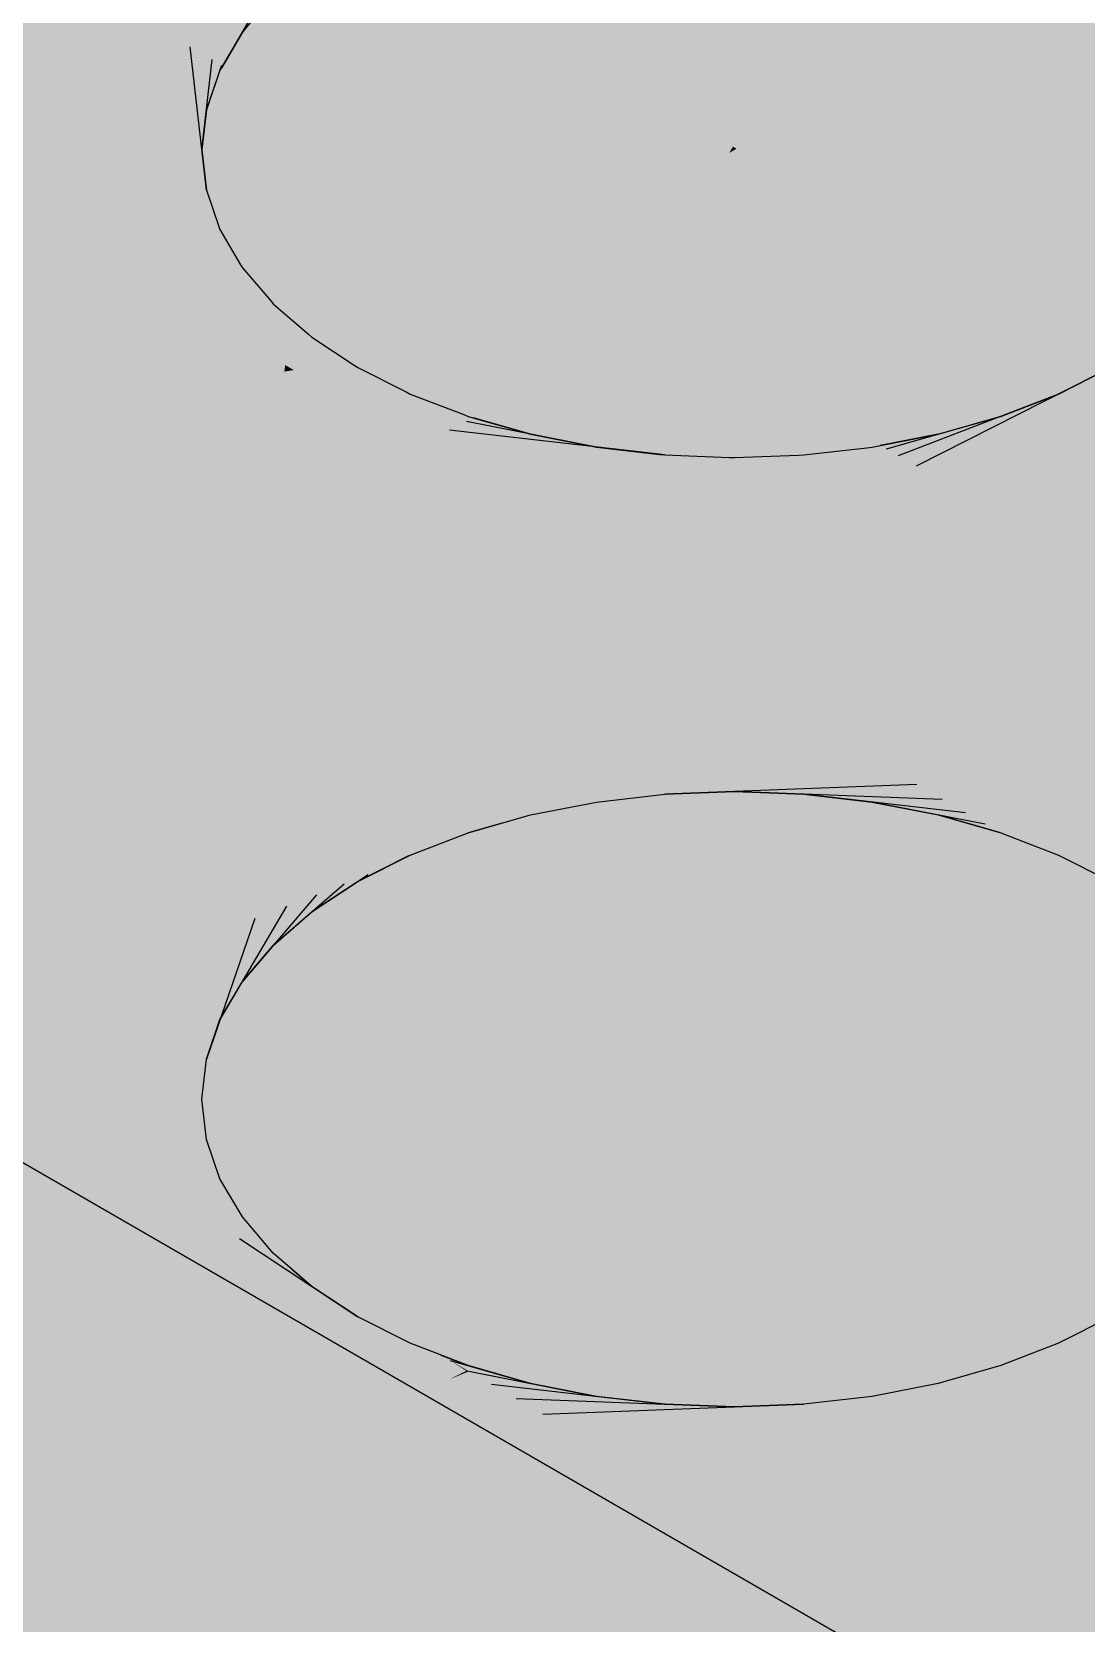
# Model space of a CAD drawing. Extents: x 0 to 297, y 0 to 210.
# Drawn here: x 202.97 to 208.42, y 143 to 151.21 of the extents above; entities that cross this region are included whole.
import ezdxf

# ---------------------------------------------------------------- set-up
doc = ezdxf.new("R2010")
doc.units = 0
doc.layers.add('SOMBRA', color=8, linetype='CONTINUOUS')
doc.layers.add('VISIBLE', color=7, linetype='CONTINUOUS')

msp = doc.modelspace()

# ---------------------------------------------------------------- linework, layer by layer
at = {"layer": 'SOMBRA', "color": 252}
for points in [[(206.2692, 152.1762), (206.6005, 147.2898), (206.6005, 152.1887)], [(206.9595, 147.2762), (206.6005, 152.1887), (206.6005, 147.2898)], [(206.9595, 147.2762), (206.6281, 152.1877), (206.6005, 152.1887)], [(206.6281, 152.1877), (206.9595, 147.2762), (206.9595, 152.1752)], [(203.2576, 150.9245), (201.5863, 152.1351), (201.831, 152.1233)], [(203.2576, 150.9245), (202.0545, 150.7762), (201.5863, 152.1351)], [(203.2576, 150.9245), (201.831, 152.1233), (203.212, 151.326)], [(205.5743, 152.073), (205.8888, 147.2357), (205.8888, 152.1346)], [(206.2416, 147.2762), (205.9159, 152.1378), (205.8888, 152.1346)], [(206.2416, 147.2762), (205.8888, 152.1346), (205.8888, 147.2357)], [(205.9159, 152.1378), (206.2416, 147.2762), (206.2416, 152.1752)], [(206.6005, 147.2898), (206.2692, 152.1762), (206.2416, 152.1752)], [(206.6005, 147.2898), (206.2416, 152.1752), (206.2416, 147.2762)], [(207.3123, 147.2357), (206.9595, 152.1752), (206.9595, 147.2762)], [(207.3123, 147.2357), (206.9866, 152.172), (206.9595, 152.1752)], [(206.9866, 152.172), (207.3123, 147.2357), (207.3123, 152.1346)], [(207.6529, 147.1689), (207.3123, 152.1346), (207.3123, 147.2357)], [(207.6529, 147.1689), (207.3385, 152.1295), (207.3123, 152.1346)], [(207.3385, 152.1295), (207.6529, 147.1689), (207.6529, 152.0679)], [(204.4704, 151.1621), (203.1286, 152.0608), (204.1816, 152.0102)], [(204.4704, 151.1621), (203.212, 151.326), (203.1286, 152.0608)], [(205.2503, 151.9831), (205.5481, 147.1689), (205.5481, 152.0679)], [(205.8888, 147.2357), (205.5743, 152.073), (205.5481, 152.0679)], [(205.8888, 147.2357), (205.5481, 152.0679), (205.5481, 147.1689)], [(207.9755, 147.077), (207.6529, 152.0679), (207.6529, 147.1689)], [(207.9755, 147.077), (207.6777, 152.0608), (207.6529, 152.0679)], [(207.6777, 152.0608), (207.9755, 147.077), (207.9755, 151.976)], [(204.4704, 151.1621), (204.1816, 152.0102), (204.5429, 151.8016)], [(204.9494, 151.8695), (205.2255, 147.077), (205.2255, 151.976)], [(205.5481, 147.1689), (205.2503, 151.9831), (205.2255, 151.976)], [(205.5481, 147.1689), (205.2255, 151.976), (205.2255, 147.077)], [(208.2746, 146.9617), (207.9755, 151.976), (207.9755, 147.077)], [(208.2746, 146.9617), (207.9985, 151.9671), (207.9755, 151.976)], [(207.9985, 151.9671), (208.2746, 146.9617), (208.2746, 151.8606)], [(204.6768, 151.7342), (204.9264, 146.9617), (204.9264, 151.8606)], [(205.2255, 147.077), (204.9494, 151.8695), (204.9264, 151.8606)], [(205.2255, 147.077), (204.9264, 151.8606), (204.9264, 146.9617)], [(208.545, 146.8247), (208.2746, 151.8606), (208.2746, 146.9617)], [(208.545, 146.8247), (208.2954, 151.8501), (208.2746, 151.8606)], [(204.4704, 151.1621), (204.5429, 151.8016), (205.3514, 151.3348)], [(208.2954, 151.8501), (208.545, 146.8247), (208.545, 151.7237)], [(204.437, 151.5796), (204.656, 146.8247), (204.656, 151.7237)], [(204.9264, 146.9617), (204.6768, 151.7342), (204.656, 151.7237)], [(204.9264, 146.9617), (204.656, 151.7237), (204.656, 146.8247)], [(207.0611, 151.4142), (208.3511, 151.6117), (207.5351, 151.1406)], [(207.9712, 150.8888), (207.5351, 151.1406), (208.3511, 151.6117)], [(207.9712, 150.8888), (208.3511, 151.6117), (208.5102, 151.5198)], [(204.2343, 151.4082), (204.4188, 146.6686), (204.4188, 151.5676)], [(204.656, 146.8247), (204.437, 151.5796), (204.4188, 151.5676)], [(204.656, 146.8247), (204.4188, 151.5676), (204.4188, 146.6686)], [(206.5929, 150.618), (205.7716, 151.4172), (206.7305, 151.6051)], [(206.5929, 150.618), (206.7305, 151.6051), (207.0611, 151.4142)], [(208.7695, 150.4279), (207.9712, 150.8888), (208.5102, 151.5198)], [(204.0721, 151.2229), (204.2189, 146.4959), (204.2189, 151.3949)], [(204.4188, 146.6686), (204.2343, 151.4082), (204.2189, 151.3949)], [(204.4188, 146.6686), (204.2189, 151.3949), (204.2189, 146.4959)], [(205.6783, 151.1461), (205.3514, 151.3348), (205.7716, 151.4172)], [(206.5929, 150.618), (205.6783, 151.1461), (205.7716, 151.4172)], [(206.5929, 150.618), (207.0611, 151.4142), (207.5351, 151.1406)], [(204.4704, 151.1621), (203.7428, 151.0195), (203.212, 151.326)], [(203.2576, 150.9245), (203.212, 151.326), (203.7428, 151.0195)], [(205.3208, 150.1085), (204.4704, 151.1621), (205.3514, 151.3348)], [(205.3208, 150.1085), (205.3514, 151.3348), (205.6783, 151.1461)], [(203.9531, 151.0271), (204.0598, 146.3096), (204.0598, 151.2086)], [(204.2189, 146.4959), (204.0721, 151.2229), (204.0598, 151.2086)], [(204.2189, 146.4959), (204.0598, 151.2086), (204.0598, 146.3096)], [(204.4104, 150.6341), (203.7428, 151.0195), (204.4704, 151.1621)], [(205.3208, 150.1085), (204.4104, 150.6341), (204.4704, 151.1621)], [(205.3208, 150.1085), (205.6783, 151.1461), (206.5929, 150.618)], [(206.5929, 150.618), (207.5351, 151.1406), (206.6114, 150.6073)], [(207.3611, 150.1745), (206.6114, 150.6073), (207.5351, 151.1406)], [(207.3611, 150.1745), (207.5351, 151.1406), (207.9712, 150.8888)], [(204.2806, 149.4909), (203.2576, 150.9245), (203.7428, 151.0195)], [(204.2806, 149.4909), (203.7428, 151.0195), (204.4104, 150.6341)], [(203.8794, 150.8239), (203.9442, 146.113), (203.9442, 151.012)], [(204.0598, 146.3096), (203.9531, 151.0271), (203.9442, 151.012)], [(204.0598, 146.3096), (203.9442, 151.012), (203.9442, 146.113)], [(203.2576, 150.9245), (202.1677, 150.7108), (202.0545, 150.7762)], [(203.36, 150.0224), (202.1677, 150.7108), (203.2576, 150.9245)], [(204.2806, 149.4909), (203.36, 150.0224), (203.2576, 150.9245)], [(208.6298, 150.3071), (207.3611, 150.1745), (207.9712, 150.8888)], [(208.6298, 150.3071), (207.9712, 150.8888), (208.7695, 150.4279)], [(203.8523, 150.617), (203.874, 145.9093), (203.874, 150.8083)], [(203.9442, 146.113), (203.8794, 150.8239), (203.874, 150.8083)], [(203.9442, 146.113), (203.874, 150.8083), (203.874, 145.9093)], [(203.3943, 149.7201), (202.0827, 150.6942), (202.1677, 150.7108)], [(203.3943, 149.7201), (202.1677, 150.7108), (203.36, 150.0224)], [(203.3943, 149.7201), (202.176, 150.4235), (202.0827, 150.6942)], [(205.2148, 149.801), (204.2806, 149.4909), (204.4104, 150.6341)], [(205.2148, 149.801), (204.4104, 150.6341), (205.3208, 150.1085)], [(203.874, 145.9093), (203.8523, 150.617), (203.8505, 150.601)], [(203.874, 145.9093), (203.8505, 150.601), (203.8505, 145.702)], [(203.8722, 150.4097), (203.8505, 145.702), (203.8505, 150.601)], [(205.3208, 150.1085), (206.5929, 150.618), (206.574, 150.5857)], [(205.3208, 150.1085), (206.574, 150.5857), (205.5341, 149.9853)], [(206.0469, 149.6893), (205.5341, 149.9853), (206.574, 150.5857)], [(207.103, 149.8725), (206.0469, 149.6893), (206.574, 150.5857)], [(206.5929, 150.618), (206.6114, 150.6073), (206.574, 150.5857)], [(207.103, 149.8725), (206.574, 150.5857), (206.6114, 150.6073)], [(207.103, 149.8725), (206.6114, 150.6073), (207.3611, 150.1745)], [(202.176, 150.4235), (203.3943, 149.7201), (203.4394, 149.3229)], [(202.176, 150.4235), (203.4394, 149.3229), (202.6014, 149.1885)], [(203.8505, 145.702), (203.8722, 150.4097), (203.874, 150.3938)], [(203.8505, 145.702), (203.874, 150.3938), (203.874, 145.4948)], [(203.9388, 150.2058), (203.874, 145.4948), (203.874, 150.3938)], [(208.6298, 150.3071), (207.6262, 150.0214), (207.3611, 150.1745)], [(208.0296, 149.7886), (207.6262, 150.0214), (208.6298, 150.3071)], [(208.6307, 149.4415), (208.0296, 149.7886), (208.6298, 150.3071)], [(203.874, 145.4948), (203.9388, 150.2058), (203.9442, 150.1901)], [(203.874, 145.4948), (203.9442, 150.1901), (203.9442, 145.2911)], [(204.0509, 150.0086), (203.9442, 145.2911), (203.9442, 150.1901)], [(207.103, 149.8725), (207.3611, 150.1745), (207.6262, 150.0214)], [(205.2148, 149.801), (205.3208, 150.1085), (205.5341, 149.9853)], [(203.3943, 149.7201), (203.36, 150.0224), (204.2806, 149.4909)], [(203.9442, 145.2911), (204.0509, 150.0086), (204.0598, 149.9934)], [(203.9442, 145.2911), (204.0598, 149.9934), (204.0598, 145.0944)], [(204.2067, 149.8215), (204.0598, 145.0944), (204.0598, 149.9934)], [(205.9639, 149.5481), (205.2148, 149.801), (205.5341, 149.9853)], [(205.9639, 149.5481), (205.5341, 149.9853), (206.0469, 149.6893)], [(207.1665, 149.0428), (207.103, 149.8725), (207.6262, 150.0214)], [(207.1665, 149.0428), (207.6262, 150.0214), (208.0296, 149.7886)], [(204.0598, 145.0944), (204.2067, 149.8215), (204.2189, 149.8072)], [(204.0598, 145.0944), (204.2189, 149.8072), (204.2189, 144.9082)], [(207.103, 149.8725), (206.1832, 149.6106), (206.0469, 149.6893)], [(206.6494, 149.3414), (206.1832, 149.6106), (207.103, 149.8725)], [(207.1665, 149.0428), (206.6494, 149.3414), (207.103, 149.8725)], [(205.2148, 149.801), (204.4792, 149.3763), (204.2806, 149.4909)], [(205.0368, 149.2842), (204.4792, 149.3763), (205.2148, 149.801)], [(205.9639, 149.5481), (205.0368, 149.2842), (205.2148, 149.801)], [(207.624, 148.7787), (207.1665, 149.0428), (208.0296, 149.7886)], [(207.624, 148.7787), (208.0296, 149.7886), (208.6307, 149.4415)], [(203.3943, 149.7201), (204.2806, 149.4909), (204.2768, 149.4572)], [(203.3943, 149.7201), (204.2768, 149.4572), (203.9425, 149.4036)], [(203.3943, 149.7201), (203.9425, 149.4036), (203.4394, 149.3229)], [(205.9639, 149.5481), (206.0469, 149.6893), (206.1832, 149.6106)], [(205.9526, 148.5256), (205.9639, 149.5481), (206.1832, 149.6106)], [(205.9526, 148.5256), (206.1832, 149.6106), (206.6494, 149.3414)], [(204.2806, 149.4909), (204.3255, 149.465), (204.2768, 149.4572)], [(205.5122, 148.7799), (205.0368, 149.2842), (205.9639, 149.5481)], [(205.9526, 148.5256), (205.5122, 148.7799), (205.9639, 149.5481)], [(204.2311, 149.0548), (203.4394, 149.3229), (203.9425, 149.4036)], [(204.2505, 149.2258), (203.9425, 149.4036), (204.2768, 149.4572)], [(204.2311, 149.0548), (203.9425, 149.4036), (204.2505, 149.2258)], [(204.4425, 149.1149), (204.2505, 149.2258), (204.2768, 149.4572)], [(204.4425, 149.1149), (204.2768, 149.4572), (204.3255, 149.465)], [(204.4425, 149.1149), (204.3255, 149.465), (204.7702, 149.2083)], [(208.0404, 148.5383), (207.624, 148.7787), (208.6307, 149.4415)], [(208.0404, 148.5383), (208.6307, 149.4415), (209.1883, 149.1196)], [(203.4937, 148.8448), (202.6014, 149.1885), (203.4394, 149.3229)], [(204.2311, 149.0548), (203.4937, 148.8448), (203.4394, 149.3229)], [(205.0368, 149.2842), (204.7702, 149.2083), (204.4792, 149.3763)], [(206.3215, 148.3126), (205.9526, 148.5256), (206.6494, 149.3414)], [(206.3215, 148.3126), (206.6494, 149.3414), (207.1665, 149.0428)], [(204.9707, 149.0925), (204.7702, 149.2083), (205.0368, 149.2842)], [(205.5122, 148.7799), (204.9707, 149.0925), (205.0368, 149.2842)], [(203.4937, 148.8448), (202.789, 148.6442), (202.6014, 149.1885)], [(204.2311, 149.0548), (204.2505, 149.2258), (204.4425, 149.1149)], [(204.8895, 148.8568), (204.4425, 149.1149), (204.7702, 149.2083)], [(204.8895, 148.8568), (204.7702, 149.2083), (204.9707, 149.0925)], [(204.3485, 147.2864), (204.2311, 149.0548), (204.4425, 149.1149)], [(204.3485, 147.2864), (204.4425, 149.1149), (204.8895, 148.8568)], [(205.3882, 148.5689), (204.8895, 148.8568), (204.9707, 149.0925)], [(205.3882, 148.5689), (204.9707, 149.0925), (205.5122, 148.7799)], [(208.4301, 148.3133), (208.0404, 148.5383), (209.1883, 149.1196)], [(204.0499, 147.4588), (203.4937, 148.8448), (204.2311, 149.0548)], [(204.3485, 147.2864), (204.0499, 147.4588), (204.2311, 149.0548)], [(206.6382, 148.1297), (206.3215, 148.3126), (207.1665, 149.0428)], [(206.6382, 148.1297), (207.1665, 149.0428), (207.624, 148.7787)], [(203.6231, 147.7053), (202.789, 148.6442), (203.4937, 148.8448)], [(204.0499, 147.4588), (203.6231, 147.7053), (203.4937, 148.8448)], [(204.5618, 147.1633), (204.3485, 147.2864), (204.8895, 148.8568)], [(204.5618, 147.1633), (204.8895, 148.8568), (205.3882, 148.5689)], [(205.791, 148.3364), (205.3882, 148.5689), (205.5122, 148.7799)], [(205.791, 148.3364), (205.5122, 148.7799), (205.9526, 148.5256)], [(206.9163, 147.9692), (206.6382, 148.1297), (207.624, 148.7787)], [(206.9163, 147.9692), (207.624, 148.7787), (208.0404, 148.5383)], [(202.9857, 148.0733), (202.2585, 148.4931), (202.789, 148.6442)], [(203.6231, 147.7053), (202.9857, 148.0733), (202.789, 148.6442)], [(203.5568, 146.4155), (202.0898, 148.4451), (202.2585, 148.4931)], [(203.5568, 146.4155), (202.2585, 148.4931), (202.9857, 148.0733)], [(204.714, 147.0754), (204.5618, 147.1633), (205.3882, 148.5689)], [(204.714, 147.0754), (205.3882, 148.5689), (205.791, 148.3364)], [(206.1255, 148.1433), (205.791, 148.3364), (205.9526, 148.5256)], [(206.1255, 148.1433), (205.9526, 148.5256), (206.3215, 148.3126)], [(207.1654, 147.8254), (206.9163, 147.9692), (208.0404, 148.5383)], [(207.1654, 147.8254), (208.0404, 148.5383), (208.4301, 148.3133)], [(203.3337, 146.3294), (201.3724, 148.2408), (202.0898, 148.4451)], [(203.5568, 146.4155), (203.3337, 146.3294), (202.0898, 148.4451)], [(204.8193, 147.0146), (204.714, 147.0754), (205.791, 148.3364)], [(204.8193, 147.0146), (205.791, 148.3364), (206.1255, 148.1433)], [(206.4096, 147.9792), (206.1255, 148.1433), (206.3215, 148.3126)], [(206.4096, 147.9792), (206.3215, 148.3126), (206.6382, 148.1297)], [(207.1839, 147.8147), (207.1654, 147.8254), (208.4301, 148.3133)], [(207.1839, 147.8147), (208.4301, 148.3133), (208.4486, 148.3026)], [(207.3928, 147.6941), (207.1839, 147.8147), (208.4486, 148.3026)], [(207.3928, 147.6941), (208.4486, 148.3026), (208.8058, 148.0964)], [(203.0865, 146.234), (200.6124, 148.0245), (201.3724, 148.2408)], [(203.3337, 146.3294), (203.0865, 146.234), (201.3724, 148.2408)], [(204.886, 146.9761), (204.8193, 147.0146), (206.1255, 148.1433)], [(204.886, 146.9761), (206.1255, 148.1433), (206.4096, 147.9792)], [(206.6556, 147.8372), (206.4096, 147.9792), (206.6382, 148.1297)], [(206.6556, 147.8372), (206.6382, 148.1297), (206.9163, 147.9692)], [(207.6044, 147.5719), (207.3928, 147.6941), (208.8058, 148.0964)], [(207.6044, 147.5719), (208.8058, 148.0964), (209.1796, 147.8806)], [(203.0865, 146.234), (202.8086, 146.1268), (200.6124, 148.0245)], [(203.7606, 146.4941), (202.9857, 148.0733), (203.6231, 147.7053)], [(203.7606, 146.4941), (203.5568, 146.4155), (202.9857, 148.0733)], [(204.9182, 146.9575), (204.886, 146.9761), (206.4096, 147.9792)], [(204.9182, 146.9575), (206.4096, 147.9792), (206.6556, 147.8372)], [(206.8721, 147.7122), (206.6556, 147.8372), (206.9163, 147.9692)], [(206.8721, 147.7122), (206.9163, 147.9692), (207.1654, 147.8254)], [(204.9264, 146.9617), (206.6556, 147.8372), (206.8721, 147.7122)], [(207.8056, 147.4558), (207.6044, 147.5719), (209.1796, 147.8806)], [(207.8056, 147.4558), (209.1796, 147.8806), (209.5653, 147.6579)], [(206.8906, 147.7015), (206.8721, 147.7122), (207.1654, 147.8254)], [(206.8906, 147.7015), (207.1654, 147.8254), (207.1839, 147.8147)], [(207.0651, 147.6008), (206.8906, 147.7015), (207.1839, 147.8147)], [(207.0651, 147.6008), (207.1839, 147.8147), (207.3928, 147.6941)], [(203.9487, 146.5666), (203.6231, 147.7053), (204.0499, 147.4588)], [(203.9487, 146.5666), (203.7606, 146.4941), (203.6231, 147.7053)], [(205.4021, 147.1273), (205.2255, 147.077), (206.8721, 147.7122)], [(205.4021, 147.1273), (206.8721, 147.7122), (206.8906, 147.7015)], [(205.4021, 147.1273), (206.8906, 147.7015), (207.0651, 147.6008)], [(207.2391, 147.5003), (207.0651, 147.6008), (207.3928, 147.6941)], [(207.2391, 147.5003), (207.3928, 147.6941), (207.6044, 147.5719)], [(205.5481, 147.1689), (207.0651, 147.6008), (207.2391, 147.5003)], [(208.0013, 147.3428), (207.8056, 147.4558), (209.5653, 147.6579)], [(208.0013, 147.3428), (209.5653, 147.6579), (209.9814, 147.4177)], [(207.3974, 147.4089), (207.2391, 147.5003), (207.6044, 147.5719)], [(207.3974, 147.4089), (207.6044, 147.5719), (207.8056, 147.4558)], [(204.1238, 146.6342), (203.9487, 146.5666), (204.0499, 147.4588)], [(204.1238, 146.6342), (204.0499, 147.4588), (204.3485, 147.2864)], [(205.8888, 147.2357), (207.2391, 147.5003), (207.3974, 147.4089)], [(207.5421, 147.3254), (207.3974, 147.4089), (207.8056, 147.4558)], [(207.5421, 147.3254), (207.8056, 147.4558), (208.0013, 147.3428)], [(206.2416, 147.2762), (207.3974, 147.4089), (207.5421, 147.3254)], [(207.6742, 147.2491), (207.5421, 147.3254), (208.0013, 147.3428)], [(207.6742, 147.2491), (208.0013, 147.3428), (208.1978, 147.2293)], [(208.1978, 147.2293), (208.0013, 147.3428), (209.9814, 147.4177)], [(208.1978, 147.2293), (209.9814, 147.4177), (210.4556, 147.1439)], [(204.2879, 146.6975), (204.1238, 146.6342), (204.3485, 147.2864)], [(204.2879, 146.6975), (204.3485, 147.2864), (204.5618, 147.1633)], [(206.6005, 147.2898), (207.5421, 147.3254), (207.6742, 147.2491)], [(206.9595, 147.2762), (207.6742, 147.2491), (207.7932, 147.1804)], [(207.3123, 147.2357), (207.7932, 147.1804), (207.8955, 147.1213)], [(207.7932, 147.1804), (207.6742, 147.2491), (208.1978, 147.2293)], [(207.7932, 147.1804), (208.1978, 147.2293), (208.404, 147.1103)], [(207.8955, 147.1213), (207.7932, 147.1804), (208.404, 147.1103)], [(210.3295, 146.8891), (208.1978, 147.2293), (210.4556, 147.1439)], [(210.3295, 146.8891), (208.404, 147.1103), (208.1978, 147.2293)], [(204.4419, 146.7569), (204.2879, 146.6975), (204.5618, 147.1633)], [(204.4419, 146.7569), (204.5618, 147.1633), (204.714, 147.0754)], [(207.6529, 147.1689), (207.8955, 147.1213), (207.9691, 147.0789)], [(207.8955, 147.1213), (208.404, 147.1103), (208.6363, 146.9762)], [(207.9691, 147.0789), (207.8955, 147.1213), (208.6363, 146.9762)], [(210.3295, 146.8891), (208.6363, 146.9762), (208.404, 147.1103)], [(204.5848, 146.812), (204.4419, 146.7569), (204.714, 147.0754)], [(204.5848, 146.812), (204.714, 147.0754), (204.8193, 147.0146)], [(204.7101, 146.8604), (204.5848, 146.812), (204.8193, 147.0146)], [(204.7101, 146.8604), (204.8193, 147.0146), (204.886, 146.9761)], [(207.9691, 147.0789), (208.6363, 146.9762), (208.9345, 146.804)], [(207.9755, 147.077), (208.9345, 146.804), (209.4404, 146.5119)], [(204.7784, 146.8867), (204.7101, 146.8604), (204.886, 146.9761)], [(204.7784, 146.8867), (204.886, 146.9761), (204.9182, 146.9575)], [(209.3737, 146.4052), (208.2746, 146.9617), (209.4404, 146.5119)], [(204.4188, 146.6686), (204.5848, 146.812), (204.7101, 146.8604)], [(204.656, 146.8247), (204.7101, 146.8604), (204.7784, 146.8867)], [(204.2189, 146.4959), (204.4419, 146.7569), (204.5848, 146.812)], [(203.9442, 146.113), (204.1238, 146.6342), (204.2879, 146.6975)], [(204.0598, 146.3096), (204.2879, 146.6975), (204.4419, 146.7569)], [(203.874, 145.9093), (203.9487, 146.5666), (204.1238, 146.6342)], [(203.8505, 145.702), (203.7606, 146.4941), (203.9487, 146.5666)], [(203.874, 145.4948), (203.5568, 146.4155), (203.7606, 146.4941)], [(203.9442, 145.2911), (203.3337, 146.3294), (203.5568, 146.4155)], [(204.0598, 145.0944), (203.0865, 146.234), (203.3337, 146.3294)], [(204.2189, 144.9082), (202.8086, 146.1268), (203.0865, 146.234)], [(204.3129, 144.827), (202.4913, 146.0044), (202.8086, 146.1268)], [(209.4289, 141.6196), (201.764, 146.0449), (201.764, 145.6052)], [(204.656, 144.5794), (202.1225, 145.8621), (202.3608, 145.9541)], [(204.0441, 144.9822), (202.3608, 145.9541), (202.4913, 146.0044)], [(204.656, 144.5794), (202.3608, 145.9541), (204.0441, 144.9822)], [(204.3129, 144.827), (204.0441, 144.9822), (202.4913, 146.0044)], [(204.9264, 144.4424), (201.6844, 145.6931), (202.1225, 145.8621)], [(201.1506, 145.4872), (201.6844, 145.6931), (205.0848, 144.3813)], [(201.764, 145.6052), (202.6246, 142.4622), (209.4289, 138.5337)], [(201.764, 145.6052), (209.4289, 138.5337), (209.4289, 141.1799)], [(209.4289, 141.6196), (201.764, 145.6052), (209.4289, 141.1799)], [(205.2163, 144.3002), (200.4799, 145.2285), (201.1506, 145.4872)], [(201.1506, 145.4872), (205.0848, 144.3813), (205.1334, 144.3533)], [(205.2163, 144.3002), (201.1506, 145.4872), (205.1334, 144.3533)], [(205.2163, 144.3002), (199.6032, 144.8903), (200.4799, 145.2285)], [(204.4188, 144.7355), (204.0441, 144.9822), (204.3129, 144.827)], [(205.1285, 144.2557), (198.7459, 144.5596), (199.6032, 144.8903)], [(205.2163, 144.3002), (205.1285, 144.2557), (199.6032, 144.8903)], [(206.5188, 143.5534), (208.8073, 144.7121), (216.039, 140.5369)], [(205.1285, 144.2557), (199.0202, 144.4012), (198.7459, 144.5596)], [(205.1285, 144.2557), (204.971, 144.176), (199.0202, 144.4012)], [(204.971, 144.176), (199.9528, 143.8628), (199.0202, 144.4012)], [(208.2746, 144.4424), (206.5188, 143.5534), (206.299, 143.6803)], [(205.2255, 144.327), (205.1334, 144.3533), (205.0848, 144.3813)], [(205.2535, 144.3191), (205.2211, 144.3026), (205.1334, 144.3533)], [(205.2163, 144.3002), (205.1334, 144.3533), (205.2211, 144.3026)], [(205.2163, 144.3002), (205.2211, 144.3026), (205.2299, 144.2976)], [(205.5481, 144.2352), (205.2211, 144.3026), (205.2535, 144.3191)], [(205.5481, 144.2352), (205.2299, 144.2976), (205.2211, 144.3026)], [(207.9755, 144.327), (206.299, 143.6803), (206.1025, 143.7938)], [(204.971, 144.176), (205.1285, 144.2557), (205.3455, 144.2308)], [(204.971, 144.176), (205.3455, 144.2308), (205.4734, 144.157)], [(205.1285, 144.2557), (205.2163, 144.3002), (205.2299, 144.2976)], [(205.1285, 144.2557), (205.2299, 144.2976), (205.3455, 144.2308)], [(205.8888, 144.1684), (205.3455, 144.2308), (205.2299, 144.2976)], [(206.2416, 144.1279), (205.4734, 144.157), (205.3455, 144.2308)], [(207.6529, 144.2352), (206.1025, 143.7938), (205.9246, 143.8965)], [(204.971, 144.176), (204.7077, 144.0427), (199.9528, 143.8628)], [(204.7077, 144.0427), (204.971, 144.176), (205.4734, 144.157)], [(204.7077, 144.0427), (205.4734, 144.157), (205.612, 144.0769)], [(206.6005, 144.1143), (205.612, 144.0769), (205.4734, 144.157)], [(207.3123, 144.1684), (205.9246, 143.8965), (205.7619, 143.9904)], [(204.2648, 143.8185), (204.7077, 144.0427), (205.612, 144.0769)], [(204.2648, 143.8185), (205.612, 144.0769), (205.7619, 143.9904)], [(206.9595, 144.1279), (205.7619, 143.9904), (205.612, 144.0769)], [(204.7077, 144.0427), (200.7322, 143.4128), (199.9528, 143.8628)], [(204.7077, 144.0427), (204.2648, 143.8185), (200.7322, 143.4128)], [(203.468, 143.415), (205.7619, 143.9904), (205.9246, 143.8965)], [(203.468, 143.415), (204.2648, 143.8185), (205.7619, 143.9904)], [(202.0639, 142.6439), (205.9246, 143.8965), (206.1025, 143.7938)], [(202.0639, 142.6439), (203.468, 143.415), (205.9246, 143.8965)], [(204.2648, 143.8185), (201.4226, 143.0142), (200.7322, 143.4128)], [(204.2648, 143.8185), (203.468, 143.415), (201.4226, 143.0142)], [(202.6842, 142.2858), (202.0639, 142.6439), (206.1025, 143.7938)], [(202.6842, 142.2858), (206.1025, 143.7938), (206.299, 143.6803)], [(203.3061, 141.9267), (202.6842, 142.2858), (206.299, 143.6803)], [(203.3061, 141.9267), (206.299, 143.6803), (206.5188, 143.5534)], [(203.3061, 141.9267), (206.5188, 143.5534), (213.8913, 139.2969)], [(206.5188, 143.5534), (216.039, 140.5369), (213.8913, 139.2969)], [(203.468, 143.415), (202.0084, 142.676), (201.4226, 143.0142)], [(202.0639, 142.6439), (202.0084, 142.676), (203.468, 143.415)]]:
    msp.add_solid(points, dxfattribs=at)
at = {"layer": 'SOMBRA', "color": 254}
for points in [[(203.0865, 151.133), (203.1845, 151.4822), (202.4026, 151.9337)], [(202.8086, 151.0258), (203.0865, 151.133), (202.4026, 151.9337)], [(204.4419, 151.6559), (204.2879, 151.5965), (204.0598, 151.2086)], [(204.1238, 151.5332), (203.9487, 151.4656), (203.9034, 151.0671)], [(204.1238, 151.5332), (203.9034, 151.0671), (203.9533, 151.0383)], [(204.2879, 151.5965), (204.1238, 151.5332), (203.9533, 151.0383)], [(204.2879, 151.5965), (203.9533, 151.0383), (203.9581, 151.0356)], [(203.0865, 151.133), (203.3337, 151.2284), (203.1845, 151.4822)], [(203.9487, 151.4656), (203.7606, 151.3931), (203.7902, 151.1325)], [(203.9487, 151.4656), (203.7902, 151.1325), (203.9034, 151.0671)], [(203.7606, 151.3931), (203.5771, 151.2555), (203.7902, 151.1325)], [(203.9442, 150.1901), (203.5078, 151.2955), (203.3337, 151.2284)], [(203.9442, 150.1901), (203.5771, 151.2555), (203.5078, 151.2955)], [(204.0598, 149.9934), (203.3337, 151.2284), (203.0865, 151.133)], [(203.874, 150.3938), (203.7902, 151.1325), (203.5771, 151.2555)], [(204.2189, 149.8072), (203.0865, 151.133), (202.8086, 151.0258)], [(203.8505, 150.601), (203.9034, 151.0671), (203.7902, 151.1325)], [(203.874, 150.8083), (203.9533, 151.0383), (203.9034, 151.0671)], [(203.9442, 151.012), (203.9581, 151.0356), (203.9533, 151.0383)], [(204.4188, 149.6345), (202.8086, 151.0258), (202.4913, 150.9034)], [(204.656, 149.4783), (202.4913, 150.9034), (202.1225, 150.7611)], [(204.9264, 149.3414), (202.1225, 150.7611), (201.6844, 150.5921)], [(205.2255, 149.226), (201.6844, 150.5921), (201.1506, 150.3862)], [(205.2163, 149.1992), (201.1506, 150.3862), (200.4799, 150.1275)], [(205.2163, 149.1992), (205.2535, 149.218), (201.1506, 150.3862)], [(210.0718, 150.2514), (207.5383, 148.9686), (211.7851, 146.5167)], [(205.1285, 149.1547), (200.4799, 150.1275), (199.6032, 149.7893)], [(205.1285, 149.1547), (205.2163, 149.1992), (200.4799, 150.1275)], [(204.971, 149.075), (199.6032, 149.7893), (198.3966, 149.3238)], [(204.971, 149.075), (205.1285, 149.1547), (199.6032, 149.7893)], [(204.7077, 148.9417), (198.3966, 149.3238), (198.3557, 149.308)], [(204.7077, 148.9417), (204.971, 149.075), (198.3966, 149.3238)], [(208.2746, 149.3414), (207.4461, 149.0218), (207.5383, 148.9686)], [(204.7077, 148.9417), (198.3557, 149.308), (199.3419, 148.7386)], [(206.2416, 149.0269), (205.1285, 149.1547), (204.971, 149.075)], [(205.8888, 149.0674), (205.2163, 149.1992), (205.1285, 149.1547)], [(205.5481, 149.1342), (205.2535, 149.218), (205.2163, 149.1992)], [(207.9755, 149.226), (207.384, 149.0576), (207.4461, 149.0218)], [(207.384, 149.0576), (207.3532, 149.0754), (203.468, 148.314)], [(207.3123, 149.0674), (204.2648, 148.7174), (203.468, 148.314)], [(206.6005, 149.0133), (204.971, 149.075), (204.7077, 148.9417)], [(207.6529, 149.1342), (207.3532, 149.0754), (207.384, 149.0576)], [(207.4461, 149.0218), (201.7923, 147.4656), (201.6616, 147.3993)], [(207.4461, 149.0218), (201.6616, 147.3993), (202.294, 147.0342)], [(207.4461, 149.0218), (207.384, 149.0576), (201.7923, 147.4656)], [(207.384, 149.0576), (203.468, 148.314), (201.7923, 147.4656)], [(207.5383, 148.9686), (207.4461, 149.0218), (202.294, 147.0342)], [(206.9595, 149.0269), (204.7077, 148.9417), (204.2648, 148.7174)], [(204.2648, 148.7174), (204.7077, 148.9417), (199.3419, 148.7386)], [(207.5383, 148.9686), (202.294, 147.0342), (202.9593, 146.6501)], [(207.5383, 148.9686), (202.9593, 146.6501), (209.9167, 142.6333)], [(207.5383, 148.9686), (209.9167, 142.6333), (211.7851, 146.5167)], [(204.2648, 148.7174), (199.3419, 148.7386), (200.1893, 148.2494)], [(203.468, 148.314), (204.2648, 148.7174), (200.1893, 148.2494)], [(203.468, 148.314), (200.1893, 148.2494), (200.9366, 147.8179)], [(201.7923, 147.4656), (203.468, 148.314), (200.9366, 147.8179)], [(202.9593, 146.6501), (201.764, 146.0449), (209.4289, 141.6196)], [(202.9593, 146.6501), (209.4289, 141.6196), (209.9167, 142.6333)]]:
    msp.add_solid(points, dxfattribs=at)
at = {"layer": 'SOMBRA', "color": 253}
for points in [[(204.4034, 149.6478), (204.2189, 144.9082), (204.2189, 149.8072)], [(204.2189, 144.9082), (204.4034, 149.6478), (204.4188, 149.6345)], [(204.2189, 144.9082), (204.4188, 149.6345), (204.4188, 144.7355)], [(204.6377, 149.4903), (204.4188, 144.7355), (204.4188, 149.6345)], [(204.4188, 144.7355), (204.6377, 149.4903), (204.656, 149.4783)], [(204.4188, 144.7355), (204.656, 149.4783), (204.656, 144.5794)], [(204.9056, 149.3519), (204.656, 144.5794), (204.656, 149.4783)], [(208.2746, 144.4424), (208.545, 149.4783), (208.545, 144.5794)], [(208.2746, 144.4424), (208.5242, 149.4678), (208.545, 149.4783)], [(208.5242, 149.4678), (208.2746, 144.4424), (208.2746, 149.3414)], [(204.656, 144.5794), (204.9056, 149.3519), (204.9264, 149.3414)], [(204.656, 144.5794), (204.9264, 149.3414), (204.9264, 144.4424)], [(205.2025, 149.2349), (204.9264, 144.4424), (204.9264, 149.3414)], [(207.9755, 144.327), (208.2746, 149.3414), (208.2746, 144.4424)], [(207.9755, 144.327), (208.2516, 149.3325), (208.2746, 149.3414)], [(208.2516, 149.3325), (207.9755, 144.327), (207.9755, 149.226)], [(204.9264, 144.4424), (205.2025, 149.2349), (205.2255, 149.226)], [(204.9264, 144.4424), (205.2255, 149.226), (205.2255, 144.327)], [(205.5233, 149.1412), (205.2255, 144.327), (205.2255, 149.226)], [(207.6529, 144.2352), (207.9755, 149.226), (207.9755, 144.327)], [(207.6529, 144.2352), (207.9507, 149.219), (207.9755, 149.226)], [(207.9507, 149.219), (207.6529, 144.2352), (207.6529, 149.1342)], [(205.2255, 144.327), (205.5233, 149.1412), (205.5481, 149.1342)], [(205.2255, 144.327), (205.5481, 149.1342), (205.5481, 144.2352)], [(205.8626, 149.0725), (205.5481, 144.2352), (205.5481, 149.1342)], [(205.5481, 144.2352), (205.8626, 149.0725), (205.8888, 149.0674)], [(205.5481, 144.2352), (205.8888, 149.0674), (205.8888, 144.1684)], [(206.2144, 149.03), (205.8888, 144.1684), (205.8888, 149.0674)], [(206.9595, 144.1279), (207.3123, 149.0674), (207.3123, 144.1684)], [(206.9595, 144.1279), (207.2851, 149.0643), (207.3123, 149.0674)], [(207.2851, 149.0643), (206.9595, 144.1279), (206.9595, 149.0269)], [(207.3123, 144.1684), (207.6529, 149.1342), (207.6529, 144.2352)], [(207.3123, 144.1684), (207.6267, 149.129), (207.6529, 149.1342)], [(207.6267, 149.129), (207.3123, 144.1684), (207.3123, 149.0674)], [(205.8888, 144.1684), (206.2144, 149.03), (206.2416, 149.0269)], [(205.8888, 144.1684), (206.2416, 149.0269), (206.2416, 144.1279)], [(206.5729, 149.0144), (206.2416, 144.1279), (206.2416, 149.0269)], [(206.2416, 144.1279), (206.5729, 149.0144), (206.6005, 149.0133)], [(206.2416, 144.1279), (206.6005, 149.0133), (206.6005, 144.1143)], [(206.6005, 144.1143), (206.9595, 149.0269), (206.9595, 144.1279)], [(206.6005, 144.1143), (206.9318, 149.0258), (206.9595, 149.0269)], [(206.9318, 149.0258), (206.6005, 144.1143), (206.6005, 149.0133)]]:
    msp.add_solid(points, dxfattribs=at)
at = {"layer": 'VISIBLE'}
for p, q in [((204.0598, 151.2086), (204.4419, 151.6559)), ((203.9581, 151.0356), (204.2879, 151.5965)), ((204.0598, 151.2086), (203.9531, 151.0271)), ((204.0721, 151.2229), (204.0598, 151.2086)), ((203.874, 150.3938), (203.7902, 151.1325)), ((203.8505, 150.601), (203.9034, 151.0671)), ((203.874, 150.8083), (203.9533, 151.0383)), ((203.9442, 151.012), (203.9581, 151.0356)), ((203.9442, 151.012), (203.8794, 150.8239)), ((203.9531, 151.0271), (203.9442, 151.012)), ((203.874, 150.8083), (203.8523, 150.617)), ((203.8794, 150.8239), (203.874, 150.8083)), ((203.8523, 150.617), (203.8505, 150.601)), ((203.8505, 150.601), (203.8722, 150.4097)), ((203.8722, 150.4097), (203.874, 150.3938)), ((203.874, 150.3938), (203.9388, 150.2058)), ((210.0718, 150.2514), (207.5383, 148.9686)), ((203.9388, 150.2058), (203.9442, 150.1901)), ((203.9442, 150.1901), (204.0509, 150.0086)), ((204.0509, 150.0086), (204.0598, 149.9934)), ((204.0598, 149.9934), (204.2067, 149.8215)), ((204.2067, 149.8215), (204.2189, 149.8072)), ((204.2189, 149.8072), (204.4034, 149.6478)), ((204.4034, 149.6478), (204.4188, 149.6345)), ((204.4188, 149.6345), (204.6377, 149.4903)), ((204.6377, 149.4903), (204.656, 149.4783)), ((204.656, 149.4783), (204.9056, 149.3519)), ((208.2746, 149.3414), (208.5242, 149.4678)), ((204.9056, 149.3519), (204.9264, 149.3414)), ((204.9264, 149.3414), (205.2025, 149.2349)), ((208.2746, 149.3414), (207.4461, 149.0218)), ((207.9755, 149.226), (208.2516, 149.3325)), ((208.2516, 149.3325), (208.2746, 149.3414)), ((205.2025, 149.2349), (205.2255, 149.226)), ((206.2416, 149.0269), (205.1285, 149.1547)), ((205.8888, 149.0674), (205.2163, 149.1992)), ((205.2255, 149.226), (205.5233, 149.1412)), ((205.5481, 149.1342), (205.2535, 149.218)), ((207.9755, 149.226), (207.384, 149.0576)), ((207.6529, 149.1342), (207.9507, 149.219)), ((207.9507, 149.219), (207.9755, 149.226)), ((205.5233, 149.1412), (205.5481, 149.1342)), ((205.5481, 149.1342), (205.8626, 149.0725)), ((205.8626, 149.0725), (205.8888, 149.0674)), ((205.8888, 149.0674), (206.2144, 149.03)), ((206.9595, 149.0269), (207.2851, 149.0643)), ((207.2851, 149.0643), (207.3123, 149.0674)), ((207.3123, 149.0674), (207.6267, 149.129)), ((207.6529, 149.1342), (207.3532, 149.0754)), ((207.6267, 149.129), (207.6529, 149.1342)), ((206.2144, 149.03), (206.2416, 149.0269)), ((206.2416, 149.0269), (206.5729, 149.0144)), ((206.5729, 149.0144), (206.6005, 149.0133)), ((206.6005, 149.0133), (206.9318, 149.0258)), ((206.9318, 149.0258), (206.9595, 149.0269)), ((205.8888, 147.2357), (206.2416, 147.2762)), ((207.5421, 147.3254), (206.2416, 147.2762)), ((206.2416, 147.2762), (206.6005, 147.2898)), ((207.6742, 147.2491), (206.6005, 147.2898)), ((206.6005, 147.2898), (206.9595, 147.2762)), ((207.7932, 147.1804), (206.9595, 147.2762)), ((206.9595, 147.2762), (207.3123, 147.2357)), ((205.5481, 147.1689), (205.8888, 147.2357)), ((207.8955, 147.1213), (207.3123, 147.2357)), ((207.3123, 147.2357), (207.6529, 147.1689)), ((205.2255, 147.077), (205.5481, 147.1689)), ((205.4021, 147.1273), (205.2255, 147.077)), ((207.9691, 147.0789), (207.6529, 147.1689)), ((207.6529, 147.1689), (207.9755, 147.077)), ((204.9264, 146.9617), (205.2255, 147.077)), ((207.9755, 147.077), (208.2746, 146.9617)), ((204.656, 146.8247), (204.9264, 146.9617)), ((204.9182, 146.9575), (204.7784, 146.8867)), ((208.2746, 146.9617), (208.545, 146.8247)), ((204.7101, 146.8604), (204.4188, 146.6686)), ((204.7784, 146.8867), (204.656, 146.8247)), ((204.5848, 146.812), (204.2189, 146.4959)), ((204.4188, 146.6686), (204.656, 146.8247)), ((204.2879, 146.6975), (203.9442, 146.113)), ((204.4419, 146.7569), (204.0598, 146.3096)), ((204.1238, 146.6342), (203.874, 145.9093)), ((204.2189, 146.4959), (204.4188, 146.6686)), ((204.0598, 146.3096), (204.2189, 146.4959)), ((203.9442, 146.113), (204.0598, 146.3096)), ((203.874, 145.9093), (203.9442, 146.113)), ((209.4289, 141.6196), (201.764, 146.0449)), ((203.8505, 145.702), (203.874, 145.9093)), ((203.874, 145.4948), (203.8505, 145.702)), ((203.9442, 145.2911), (203.874, 145.4948)), ((204.0598, 145.0944), (203.9442, 145.2911)), ((204.2189, 144.9082), (204.0598, 145.0944)), ((204.0441, 144.9822), (204.656, 144.5794)), ((204.4188, 144.7355), (204.2189, 144.9082)), ((204.3129, 144.827), (204.4188, 144.7355)), ((204.656, 144.5794), (204.4188, 144.7355)), ((204.9264, 144.4424), (204.656, 144.5794)), ((208.545, 144.5794), (208.2746, 144.4424)), ((205.2255, 144.327), (204.9264, 144.4424)), ((208.2746, 144.4424), (207.9755, 144.327)), ((205.0848, 144.3813), (205.2255, 144.327)), ((205.1334, 144.3533), (205.2535, 144.3191)), ((205.5481, 144.2352), (205.2255, 144.327)), ((205.2535, 144.3191), (205.5481, 144.2352)), ((207.9755, 144.327), (207.6529, 144.2352)), ((205.2299, 144.2976), (205.8888, 144.1684)), ((205.3455, 144.2308), (206.2416, 144.1279)), ((205.8888, 144.1684), (205.5481, 144.2352)), ((207.6529, 144.2352), (207.3123, 144.1684)), ((205.4734, 144.157), (206.6005, 144.1143)), ((206.2416, 144.1279), (205.8888, 144.1684)), ((207.3123, 144.1684), (206.9595, 144.1279)), ((205.612, 144.0769), (206.9595, 144.1279)), ((206.6005, 144.1143), (206.2416, 144.1279)), ((206.9595, 144.1279), (206.6005, 144.1143))]:
    msp.add_line(p, q, dxfattribs=at)

doc.saveas('drawing.dxf')
